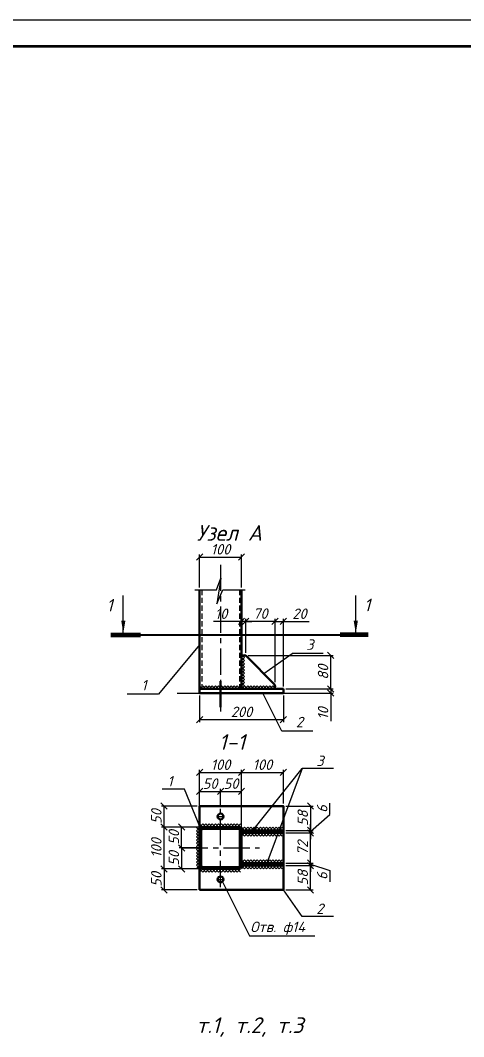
# Model space of a CAD drawing. Header units: millimetres. Extents: x 10124 to 8132345, y -95635 to 1386204.
# Drawn here: x 168236 to 170355, y 58888 to 63740 of the extents above; entities that cross this region are included whole.
import ezdxf
from ezdxf.enums import TextEntityAlignment as Align

# ---------------------------------------------------------------- set-up
doc = ezdxf.new("R2010")
doc.units = ezdxf.units.MM
doc.linetypes.add('01_base$0$DASHED2', pattern=[0.375, 0.25, -0.125])
doc.linetypes.add('CENTER', pattern=[2, 1.25, -0.25, 0.25, -0.25])
doc.layers.get('DEFPOINTS').update_dxf_attribs({"color": 1})
for name, color, linetype, lineweight in [('013', 7, 'Continuous', 13), ('030', 7, 'Continuous', 30), ('Размер', 140, 'Continuous', 13), ('Разрезы', 54, 'Continuous', 20)]:
    doc.layers.add(name, color=color, linetype=linetype, lineweight=lineweight)
doc.layers.add('ФВ-5', color=7, linetype='Continuous')
doc.styles.add('10', font='isocpeui.ttf', dxfattribs={"height": 25})
doc.styles.add('100', font='isocpeui.ttf', dxfattribs={"height": 250})
doc.styles.add('20', font='isocpeui.ttf', dxfattribs={"height": 50})
doc.styles.add('GOST', font='isocpeur.TTF')
doc.dimstyles.new('0.5', dxfattribs={"dimtxt": 250, "dimasz": 120, "dimexe": 50, "dimexo": 50, "dimgap": 50, "dimtad": 1, "dimlfac": 0.5, "dimtxsty": '100', "dimblk": 'OBLIQUE', "dimcen": 2.5, "dimclrt": 1, "dimadec": 0, "dimazin": 0, "dimtfac": 1, "dimtmove": 0, "dimatfit": 3, "dimfxl": 1, "dimlwd": 15, "dimlwe": 15, "dimarcsym": 0})

# ---------------------------------------------------------------- blocks, each defined once
blk = doc.blocks.new('*U2294')
at = {"color": 44, "lineweight": 20, "ltscale": 10}
blk.add_line((420, 297), (0, 297), dxfattribs=at)
at = {"color": 137, "lineweight": 35, "ltscale": 10}
blk.add_line((415, 292), (20, 292), dxfattribs=at)
at = {"color": 44, "lineweight": 13, "style": 'GOST', "oblique": 10, "width": 0.8}
for tag in ['ФОРМАТВЕРТ', 'ФОРМАТГОРИЗ']:
    blk.add_attdef(tag, (368.98, 1.6), '', height=2, dxfattribs=at)
blk = doc.blocks.new('_OBLIQUE')
at = {"color": 0, "linetype": 'ByBlock'}
blk.add_line((-0.5, -0.5), (0.5, 0.5), dxfattribs=at)
blk = doc.blocks.new('*D2267')
at = {"layer": '013', "color": 0, "lineweight": 15, "ltscale": 100, "transparency": 16777216}
for p, q in [((169093.3, 61033.3), (169093.3, 61190.1)), ((169293.3, 61033.3), (169293.3, 61190.1)), ((169093.3, 61178.1), (169293.3, 61178.1))]:
    blk.add_line(p, q, dxfattribs=at)
at = {"layer": 'DEFPOINTS', "color": 0, "ltscale": 100, "transparency": 16777216}
for p in [(169293.3, 61178.1), (169093.3, 61021.3), (169293.3, 61021.3)]:
    blk.add_point(p, dxfattribs=at)
at = {"layer": '013', "color": 0, "lineweight": 15, "ltscale": 100, "transparency": 16777216, "xscale": 30, "yscale": 30, "zscale": 30, "rotation": 180}
blk.add_blockref('_OBLIQUE', (169093.3, 61178.1), dxfattribs=at)
at = {"layer": '013', "color": 0, "lineweight": 15, "ltscale": 100, "transparency": 16777216, "xscale": 30, "yscale": 30, "zscale": 30}
blk.add_blockref('_OBLIQUE', (169293.3, 61178.1), dxfattribs=at)
at = {"layer": '013', "color": 1, "ltscale": 100, "transparency": 16777216, "insert": (169193.3, 61215.1), "char_height": 50, "attachment_point": 5, "style": '20'}
blk.add_mtext('100', dxfattribs=at)
blk = doc.blocks.new('*U2268')
at = {"layer": 'DEFPOINTS'}
blk.add_line((0, 0), (47.72, 0), dxfattribs=at)
at = {"layer": 'Разрезы', "color": 0, "lineweight": 60}
for p, q in [((-7.07, 0), (0, 0)), ((54.47, 0), (47.72, 0))]:
    blk.add_line(p, q, dxfattribs=at)
at = {"layer": 'Разрезы', "color": 0}
for p, q in [((-4.07, -0.35), (-4.07, -9.4)), ((51.47, -0.35), (51.47, -9.4))]:
    blk.add_line(p, q, dxfattribs=at)
for points in [[(-4.07, -0.35), (-3.57, -3.35), (-4.57, -3.35)], [(51.47, -0.35), (50.97, -3.35), (51.98, -3.35)]]:
    blk.add_solid(points, dxfattribs=at)
at = {"layer": 'Разрезы', "color": 0, "style": '100'}
for tag, p in [('1', (-7.34, -7.05)), ('2', (54.2, -7.11))]:
    blk.add_attdef(tag, text='', height=3, dxfattribs=at).set_placement(p, align=Align.MIDDLE_CENTER)
blk = doc.blocks.new('*U2270')
for points in [[(-42, -50), (42, -50, 0.414214), (50, -42), (50, 42, 0.414214), (42, 50), (-42, 50, 0.414214), (-50, 42), (-50, -42, 0.414214)], [(-42, -46), (42, -46, 0.414214), (46, -42), (46, 42, 0.414214), (42, 46), (-42, 46, 0.414214), (-46, 42), (-46, -42, 0.414214)]]:
    blk.add_lwpolyline(points, format="xyb", close=True)
blk = doc.blocks.new('*D2273')
at = {"layer": '013', "color": 0, "lineweight": 15, "ltscale": 100, "transparency": 16777216}
for p, q in [((169093.3, 59885.3), (169093.3, 60161.9)), ((169093.3, 60149.9), (169293.3, 60149.9)), ((169293.3, 59885.3), (169293.3, 60161.9))]:
    blk.add_line(p, q, dxfattribs=at)
at = {"layer": 'DEFPOINTS', "color": 0, "ltscale": 100, "transparency": 16777216}
for p in [(169293.3, 60149.9), (169093.3, 59873.3), (169293.3, 59873.3)]:
    blk.add_point(p, dxfattribs=at)
at = {"layer": '013', "color": 0, "lineweight": 15, "ltscale": 100, "transparency": 16777216, "xscale": 30, "yscale": 30, "zscale": 30, "rotation": 180}
blk.add_blockref('_OBLIQUE', (169093.3, 60149.9), dxfattribs=at)
at = {"layer": '013', "color": 0, "lineweight": 15, "ltscale": 100, "transparency": 16777216, "xscale": 30, "yscale": 30, "zscale": 30}
blk.add_blockref('_OBLIQUE', (169293.3, 60149.9), dxfattribs=at)
at = {"layer": '013', "color": 1, "ltscale": 100, "transparency": 16777216, "insert": (169193.3, 60186.9), "char_height": 50, "attachment_point": 5, "style": '20'}
blk.add_mtext('100', dxfattribs=at)
blk = doc.blocks.new('*D2274')
at = {"layer": '013', "color": 0, "lineweight": 15, "ltscale": 100, "transparency": 16777216}
for p, q in [((169097.3, 59889.3), (168911.3, 59889.3)), ((168923.3, 59689.3), (168923.3, 59889.3)), ((169100.1, 59689.3), (168911.3, 59689.3))]:
    blk.add_line(p, q, dxfattribs=at)
at = {"layer": 'DEFPOINTS', "color": 0, "ltscale": 100, "transparency": 16777216}
for p in [(168923.3, 59889.3), (169109.3, 59889.3), (169112.1, 59689.3)]:
    blk.add_point(p, dxfattribs=at)
at = {"layer": '013', "color": 0, "lineweight": 15, "ltscale": 100, "transparency": 16777216, "xscale": 30, "yscale": 30, "zscale": 30}
for p, rotation in [((168923.3, 59889.3), 90), ((168923.3, 59689.3), 270)]:
    blk.add_blockref('_OBLIQUE', p, dxfattribs=dict(at, rotation=rotation))
at = {"layer": '013', "color": 1, "ltscale": 100, "transparency": 16777216, "insert": (168886.3, 59789.3), "char_height": 50, "attachment_point": 5, "rotation": 90, "style": '20'}
blk.add_mtext('100', dxfattribs=at)
blk = doc.blocks.new('*D2275')
at = {"layer": '013', "color": 0, "lineweight": 15, "ltscale": 100, "transparency": 16777216}
for p, q in [((169081.3, 59789.3), (168995.2, 59789.3)), ((169007.2, 59789.3), (169007.2, 59689.3)), ((169100.1, 59689.3), (168995.2, 59689.3))]:
    blk.add_line(p, q, dxfattribs=at)
at = {"layer": 'DEFPOINTS', "color": 0, "ltscale": 100, "transparency": 16777216}
for p in [(169093.3, 59789.3), (169007.2, 59689.3), (169112.1, 59689.3)]:
    blk.add_point(p, dxfattribs=at)
at = {"layer": '013', "color": 0, "lineweight": 15, "ltscale": 100, "transparency": 16777216, "xscale": 30, "yscale": 30, "zscale": 30}
for p, rotation in [((169007.2, 59789.3), 90), ((169007.2, 59689.3), 270)]:
    blk.add_blockref('_OBLIQUE', p, dxfattribs=dict(at, rotation=rotation))
at = {"layer": '013', "color": 1, "ltscale": 100, "transparency": 16777216, "insert": (168970.2, 59739.3), "char_height": 50, "attachment_point": 5, "rotation": 90, "style": '20'}
blk.add_mtext('50', dxfattribs=at)
blk = doc.blocks.new('*D2276')
at = {"layer": '013', "color": 0, "lineweight": 15, "ltscale": 100, "transparency": 16777216}
for p, q in [((169100.1, 59889.3), (168995.2, 59889.3)), ((169007.2, 59789.3), (169007.2, 59889.3)), ((169081.3, 59789.3), (168995.2, 59789.3))]:
    blk.add_line(p, q, dxfattribs=at)
at = {"layer": 'DEFPOINTS', "color": 0, "ltscale": 100, "transparency": 16777216}
for p in [(169007.2, 59889.3), (169112.1, 59889.3), (169093.3, 59789.3)]:
    blk.add_point(p, dxfattribs=at)
at = {"layer": '013', "color": 0, "lineweight": 15, "ltscale": 100, "transparency": 16777216, "xscale": 30, "yscale": 30, "zscale": 30}
for p, rotation in [((169007.2, 59889.3), 90), ((169007.2, 59789.3), 270)]:
    blk.add_blockref('_OBLIQUE', p, dxfattribs=dict(at, rotation=rotation))
at = {"layer": '013', "color": 1, "ltscale": 100, "transparency": 16777216, "insert": (168970.2, 59839.3), "char_height": 50, "attachment_point": 5, "rotation": 90, "style": '20'}
blk.add_mtext('50', dxfattribs=at)
blk = doc.blocks.new('*D2277')
at = {"layer": '013', "color": 0, "lineweight": 15, "ltscale": 100, "transparency": 16777216}
for p, q in [((169093.3, 59885.3), (169093.3, 60071.5)), ((169193.3, 59988.3), (169193.3, 60071.5)), ((169093.3, 60059.5), (169193.3, 60059.5))]:
    blk.add_line(p, q, dxfattribs=at)
at = {"layer": 'DEFPOINTS', "color": 0, "ltscale": 100, "transparency": 16777216}
for p in [(169193.3, 60059.5), (169193.3, 59976.3), (169093.3, 59873.3)]:
    blk.add_point(p, dxfattribs=at)
at = {"layer": '013', "color": 0, "lineweight": 15, "ltscale": 100, "transparency": 16777216, "xscale": 30, "yscale": 30, "zscale": 30, "rotation": 180}
blk.add_blockref('_OBLIQUE', (169093.3, 60059.5), dxfattribs=at)
at = {"layer": '013', "color": 0, "lineweight": 15, "ltscale": 100, "transparency": 16777216, "xscale": 30, "yscale": 30, "zscale": 30}
blk.add_blockref('_OBLIQUE', (169193.3, 60059.5), dxfattribs=at)
at = {"layer": '013', "color": 1, "ltscale": 100, "transparency": 16777216, "insert": (169143.3, 60096.5), "char_height": 50, "attachment_point": 5, "style": '20'}
blk.add_mtext('50', dxfattribs=at)
blk = doc.blocks.new('*D2278')
at = {"layer": '013', "color": 0, "lineweight": 15, "ltscale": 100, "transparency": 16777216}
for p, q in [((169193.3, 59988.3), (169193.3, 60071.5)), ((169293.3, 59885.3), (169293.3, 60071.5)), ((169193.3, 60059.5), (169293.3, 60059.5))]:
    blk.add_line(p, q, dxfattribs=at)
at = {"layer": 'DEFPOINTS', "color": 0, "ltscale": 100, "transparency": 16777216}
for p in [(169293.3, 60059.5), (169193.3, 59976.3), (169293.3, 59873.3)]:
    blk.add_point(p, dxfattribs=at)
at = {"layer": '013', "color": 0, "lineweight": 15, "ltscale": 100, "transparency": 16777216, "xscale": 30, "yscale": 30, "zscale": 30, "rotation": 180}
blk.add_blockref('_OBLIQUE', (169193.3, 60059.5), dxfattribs=at)
at = {"layer": '013', "color": 0, "lineweight": 15, "ltscale": 100, "transparency": 16777216, "xscale": 30, "yscale": 30, "zscale": 30}
blk.add_blockref('_OBLIQUE', (169293.3, 60059.5), dxfattribs=at)
at = {"layer": '013', "color": 1, "ltscale": 100, "transparency": 16777216, "insert": (169243.3, 60096.5), "char_height": 50, "attachment_point": 5, "style": '20'}
blk.add_mtext('50', dxfattribs=at)
blk = doc.blocks.new('*D2279')
at = {"layer": '013', "color": 0, "lineweight": 15, "ltscale": 100, "transparency": 16777216}
for p, q in [((169097.3, 59689.3), (168911.3, 59689.3)), ((168923.3, 59689.3), (168923.3, 59589.3)), ((169081.3, 59589.3), (168911.3, 59589.3))]:
    blk.add_line(p, q, dxfattribs=at)
at = {"layer": 'DEFPOINTS', "color": 0, "ltscale": 100, "transparency": 16777216}
for p in [(169109.3, 59689.3), (168923.3, 59589.3), (169093.3, 59589.3)]:
    blk.add_point(p, dxfattribs=at)
at = {"layer": '013', "color": 0, "lineweight": 15, "ltscale": 100, "transparency": 16777216, "xscale": 30, "yscale": 30, "zscale": 30}
for p, rotation in [((168923.3, 59689.3), 90), ((168923.3, 59589.3), 270)]:
    blk.add_blockref('_OBLIQUE', p, dxfattribs=dict(at, rotation=rotation))
at = {"layer": '013', "color": 1, "ltscale": 100, "transparency": 16777216, "insert": (168886.3, 59639.3), "char_height": 50, "attachment_point": 5, "rotation": 90, "style": '20'}
blk.add_mtext('50', dxfattribs=at)
blk = doc.blocks.new('*D2280')
at = {"layer": '013', "color": 0, "lineweight": 15, "ltscale": 100, "transparency": 16777216}
for p, q in [((169081.3, 59989.3), (168911.3, 59989.3)), ((168923.3, 59889.3), (168923.3, 59989.3)), ((169097.3, 59889.3), (168911.3, 59889.3))]:
    blk.add_line(p, q, dxfattribs=at)
at = {"layer": 'DEFPOINTS', "color": 0, "ltscale": 100, "transparency": 16777216}
for p in [(168923.3, 59989.3), (169093.3, 59989.3), (169109.3, 59889.3)]:
    blk.add_point(p, dxfattribs=at)
at = {"layer": '013', "color": 0, "lineweight": 15, "ltscale": 100, "transparency": 16777216, "xscale": 30, "yscale": 30, "zscale": 30}
for p, rotation in [((168923.3, 59989.3), 90), ((168923.3, 59889.3), 270)]:
    blk.add_blockref('_OBLIQUE', p, dxfattribs=dict(at, rotation=rotation))
at = {"layer": '013', "color": 1, "ltscale": 100, "transparency": 16777216, "insert": (168886.3, 59939.3), "char_height": 50, "attachment_point": 5, "rotation": 90, "style": '20'}
blk.add_mtext('50', dxfattribs=at)
blk = doc.blocks.new('*D2281')
at = {"layer": '013', "color": 0, "lineweight": 15, "ltscale": 100, "transparency": 16777216}
for p, q in [((169293.3, 59885.3), (169293.3, 60161.9)), ((169293.3, 60149.9), (169493.3, 60149.9)), ((169493.3, 60001.3), (169493.3, 60161.9))]:
    blk.add_line(p, q, dxfattribs=at)
at = {"layer": 'DEFPOINTS', "color": 0, "ltscale": 100, "transparency": 16777216}
for p in [(169493.3, 60149.9), (169493.3, 59989.3), (169293.3, 59873.3)]:
    blk.add_point(p, dxfattribs=at)
at = {"layer": '013', "color": 0, "lineweight": 15, "ltscale": 100, "transparency": 16777216, "xscale": 30, "yscale": 30, "zscale": 30, "rotation": 180}
blk.add_blockref('_OBLIQUE', (169293.3, 60149.9), dxfattribs=at)
at = {"layer": '013', "color": 0, "lineweight": 15, "ltscale": 100, "transparency": 16777216, "xscale": 30, "yscale": 30, "zscale": 30}
blk.add_blockref('_OBLIQUE', (169493.3, 60149.9), dxfattribs=at)
at = {"layer": '013', "color": 1, "ltscale": 100, "transparency": 16777216, "insert": (169393.3, 60186.9), "char_height": 50, "attachment_point": 5, "style": '20'}
blk.add_mtext('100', dxfattribs=at)
blk = doc.blocks.new('*D2283')
at = {"layer": '013', "color": 0, "lineweight": 15, "ltscale": 100, "transparency": 16777216}
for p, q in [((169093.3, 60516.6), (169093.3, 60389.9)), ((169493.3, 60516.6), (169493.3, 60389.9)), ((169093.3, 60401.9), (169493.3, 60401.9))]:
    blk.add_line(p, q, dxfattribs=at)
at = {"layer": 'DEFPOINTS', "color": 0, "ltscale": 100, "transparency": 16777216}
for p in [(169093.3, 60528.6), (169493.3, 60528.6), (169493.3, 60401.9)]:
    blk.add_point(p, dxfattribs=at)
at = {"layer": '013', "color": 0, "lineweight": 15, "ltscale": 100, "transparency": 16777216, "xscale": 30, "yscale": 30, "zscale": 30, "rotation": 180}
blk.add_blockref('_OBLIQUE', (169093.3, 60401.9), dxfattribs=at)
at = {"layer": '013', "color": 0, "lineweight": 15, "ltscale": 100, "transparency": 16777216, "xscale": 30, "yscale": 30, "zscale": 30}
blk.add_blockref('_OBLIQUE', (169493.3, 60401.9), dxfattribs=at)
at = {"layer": '013', "color": 1, "ltscale": 100, "transparency": 16777216, "insert": (169293.3, 60438.9), "char_height": 50, "attachment_point": 5, "style": '20'}
blk.add_mtext('200', dxfattribs=at)
blk = doc.blocks.new('*D2286')
at = {"layer": '013', "color": 0, "lineweight": 15, "ltscale": 100, "transparency": 16777216}
for p, q in [((169505.3, 59705.3), (169634.9, 59705.3)), ((169622.9, 59589.3), (169622.9, 59705.3)), ((169505.3, 59589.3), (169634.9, 59589.3))]:
    blk.add_line(p, q, dxfattribs=at)
at = {"layer": 'DEFPOINTS', "color": 0, "ltscale": 100, "transparency": 16777216}
for p in [(169493.3, 59705.3), (169622.9, 59705.3), (169493.3, 59589.3)]:
    blk.add_point(p, dxfattribs=at)
at = {"layer": '013', "color": 0, "lineweight": 15, "ltscale": 100, "transparency": 16777216, "xscale": 30, "yscale": 30, "zscale": 30}
for p, rotation in [((169622.9, 59705.3), 90), ((169622.9, 59589.3), 270)]:
    blk.add_blockref('_OBLIQUE', p, dxfattribs=dict(at, rotation=rotation))
at = {"layer": '013', "color": 1, "ltscale": 100, "transparency": 16777216, "insert": (169585.9, 59647.3), "char_height": 50, "attachment_point": 5, "rotation": 90, "style": '20'}
blk.add_mtext('58', dxfattribs=at)
blk = doc.blocks.new('*D2287')
at = {"layer": '013', "color": 0, "lineweight": 15, "ltscale": 100, "transparency": 16777216}
for p, q in [((169622.9, 59717.3), (169622.9, 59747.3)), ((169505.3, 59717.3), (169634.9, 59717.3)), ((169505.3, 59705.3), (169634.9, 59705.3)), ((169622.9, 59705.3), (169622.9, 59717.3)), ((169622.9, 59705.3), (169622.9, 59717.3)), ((169622.9, 59711.3), (169715.6, 59682.4)), ((169622.9, 59705.3), (169622.9, 59675.3)), ((169715.6, 59682.4), (169715.6, 59628.2))]:
    blk.add_line(p, q, dxfattribs=at)
at = {"layer": 'DEFPOINTS', "color": 0, "ltscale": 100, "transparency": 16777216}
for p in [(169493.3, 59717.3), (169493.3, 59705.3), (169622.9, 59717.3)]:
    blk.add_point(p, dxfattribs=at)
at = {"layer": '013', "color": 0, "lineweight": 15, "ltscale": 100, "transparency": 16777216, "xscale": 30, "yscale": 30, "zscale": 30}
for p, rotation in [((169622.9, 59717.3), 270), ((169622.9, 59705.3), 90)]:
    blk.add_blockref('_OBLIQUE', p, dxfattribs=dict(at, rotation=rotation))
at = {"layer": '013', "color": 1, "ltscale": 100, "transparency": 16777216, "insert": (169678.6, 59655.3), "char_height": 50, "attachment_point": 5, "rotation": 90, "style": '20'}
blk.add_mtext('6', dxfattribs=at)
blk = doc.blocks.new('*D2288')
at = {"layer": '013', "color": 0, "lineweight": 15, "ltscale": 100, "transparency": 16777216}
for p, q in [((169505.3, 59861.3), (169634.9, 59861.3)), ((169622.9, 59717.3), (169622.9, 59861.3)), ((169505.3, 59717.3), (169634.9, 59717.3))]:
    blk.add_line(p, q, dxfattribs=at)
at = {"layer": 'DEFPOINTS', "color": 0, "ltscale": 100, "transparency": 16777216}
for p in [(169493.3, 59861.3), (169622.9, 59861.3), (169493.3, 59717.3)]:
    blk.add_point(p, dxfattribs=at)
at = {"layer": '013', "color": 0, "lineweight": 15, "ltscale": 100, "transparency": 16777216, "xscale": 30, "yscale": 30, "zscale": 30}
for p, rotation in [((169622.9, 59861.3), 90), ((169622.9, 59717.3), 270)]:
    blk.add_blockref('_OBLIQUE', p, dxfattribs=dict(at, rotation=rotation))
at = {"layer": '013', "color": 1, "ltscale": 100, "transparency": 16777216, "insert": (169585.5, 59789.3), "char_height": 50, "attachment_point": 5, "rotation": 90, "style": '20'}
blk.add_mtext('72', dxfattribs=at)
blk = doc.blocks.new('*D2290')
at = {"layer": '013', "color": 0, "lineweight": 15, "ltscale": 100, "transparency": 16777216}
for p, q in [((169505.3, 59989.3), (169634.9, 59989.3)), ((169622.9, 59989.3), (169622.9, 59873.3)), ((169505.3, 59873.3), (169634.9, 59873.3))]:
    blk.add_line(p, q, dxfattribs=at)
at = {"layer": 'DEFPOINTS', "color": 0, "ltscale": 100, "transparency": 16777216}
for p in [(169493.3, 59989.3), (169493.3, 59873.3), (169622.9, 59873.3)]:
    blk.add_point(p, dxfattribs=at)
at = {"layer": '013', "color": 0, "lineweight": 15, "ltscale": 100, "transparency": 16777216, "xscale": 30, "yscale": 30, "zscale": 30}
for p, rotation in [((169622.9, 59989.3), 90), ((169622.9, 59873.3), 270)]:
    blk.add_blockref('_OBLIQUE', p, dxfattribs=dict(at, rotation=rotation))
at = {"layer": '013', "color": 1, "ltscale": 100, "transparency": 16777216, "insert": (169585.9, 59931.3), "char_height": 50, "attachment_point": 5, "rotation": 90, "style": '20'}
blk.add_mtext('58', dxfattribs=at)
blk = doc.blocks.new('*D2289')
at = {"layer": '013', "color": 0, "lineweight": 15, "ltscale": 100, "transparency": 16777216}
for p, q in [((169715.6, 59948.4), (169715.6, 60002.7)), ((169622.9, 59867.3), (169715.6, 59948.4)), ((169505.3, 59873.3), (169634.9, 59873.3)), ((169622.9, 59873.3), (169622.9, 59903.3)), ((169622.9, 59873.3), (169622.9, 59861.3)), ((169622.9, 59873.3), (169622.9, 59861.3)), ((169505.3, 59861.3), (169634.9, 59861.3)), ((169622.9, 59861.3), (169622.9, 59831.3))]:
    blk.add_line(p, q, dxfattribs=at)
at = {"layer": 'DEFPOINTS', "color": 0, "ltscale": 100, "transparency": 16777216}
for p in [(169493.3, 59873.3), (169493.3, 59861.3), (169622.9, 59861.3)]:
    blk.add_point(p, dxfattribs=at)
at = {"layer": '013', "color": 0, "lineweight": 15, "ltscale": 100, "transparency": 16777216, "xscale": 30, "yscale": 30, "zscale": 30}
for p, rotation in [((169622.9, 59873.3), 270), ((169622.9, 59861.3), 90)]:
    blk.add_blockref('_OBLIQUE', p, dxfattribs=dict(at, rotation=rotation))
at = {"layer": '013', "color": 1, "ltscale": 100, "transparency": 16777216, "insert": (169678.6, 59975.5), "char_height": 50, "attachment_point": 5, "rotation": 90, "style": '20'}
blk.add_mtext('6', dxfattribs=at)
blk = doc.blocks.new('*D2297')
at = {"layer": '013', "color": 0, "lineweight": 15, "ltscale": 100, "transparency": 16777216}
for p, q in [((169453.3, 60580.6), (169453.3, 60882.6)), ((169453.3, 60870.6), (169493.3, 60870.6)), ((169493.3, 60560.6), (169493.3, 60882.6)), ((169493.3, 60870.6), (169617.2, 60870.6))]:
    blk.add_line(p, q, dxfattribs=at)
at = {"layer": 'DEFPOINTS', "color": 0, "ltscale": 100, "transparency": 16777216}
for p in [(169453.3, 60870.6), (169453.3, 60568.6), (169493.3, 60548.6)]:
    blk.add_point(p, dxfattribs=at)
at = {"layer": '013', "color": 0, "lineweight": 15, "ltscale": 100, "transparency": 16777216, "xscale": 30, "yscale": 30, "zscale": 30, "rotation": 180}
blk.add_blockref('_OBLIQUE', (169453.3, 60870.6), dxfattribs=at)
at = {"layer": '013', "color": 0, "lineweight": 15, "ltscale": 100, "transparency": 16777216, "xscale": 30, "yscale": 30, "zscale": 30}
blk.add_blockref('_OBLIQUE', (169493.3, 60870.6), dxfattribs=at)
at = {"layer": '013', "color": 1, "ltscale": 100, "transparency": 16777216, "insert": (169570.3, 60907.6), "char_height": 50, "attachment_point": 5, "style": '20'}
blk.add_mtext('20', dxfattribs=at)
blk = doc.blocks.new('*D2298')
at = {"layer": '013', "color": 0, "lineweight": 15, "ltscale": 100, "transparency": 16777216}
for p, q in [((169313.3, 60720.6), (169313.3, 60882.6)), ((169453.3, 60870.6), (169313.3, 60870.6)), ((169453.3, 60580.6), (169453.3, 60882.6))]:
    blk.add_line(p, q, dxfattribs=at)
at = {"layer": 'DEFPOINTS', "color": 0, "ltscale": 100, "transparency": 16777216}
for p in [(169313.3, 60870.6), (169313.3, 60708.6), (169453.3, 60568.6)]:
    blk.add_point(p, dxfattribs=at)
at = {"layer": '013', "color": 0, "lineweight": 15, "ltscale": 100, "transparency": 16777216, "xscale": 30, "yscale": 30, "zscale": 30, "rotation": 180}
blk.add_blockref('_OBLIQUE', (169313.3, 60870.6), dxfattribs=at)
at = {"layer": '013', "color": 0, "lineweight": 15, "ltscale": 100, "transparency": 16777216, "xscale": 30, "yscale": 30, "zscale": 30}
blk.add_blockref('_OBLIQUE', (169453.3, 60870.6), dxfattribs=at)
at = {"layer": '013', "color": 1, "ltscale": 100, "transparency": 16777216, "insert": (169383.3, 60908), "char_height": 50, "attachment_point": 5, "style": '20'}
blk.add_mtext('70', dxfattribs=at)
blk = doc.blocks.new('*D2299')
at = {"layer": '013', "color": 0, "lineweight": 15, "ltscale": 100, "transparency": 16777216}
for p, q in [((169293.3, 60870.6), (169158.9, 60870.6)), ((169293.3, 60720.6), (169293.3, 60882.6)), ((169313.3, 60870.6), (169293.3, 60870.6)), ((169313.3, 60720.6), (169313.3, 60882.6)), ((169313.3, 60870.6), (169343.3, 60870.6))]:
    blk.add_line(p, q, dxfattribs=at)
at = {"layer": 'DEFPOINTS', "color": 0, "ltscale": 100, "transparency": 16777216}
for p in [(169293.3, 60870.6), (169293.3, 60708.6), (169313.3, 60708.6)]:
    blk.add_point(p, dxfattribs=at)
at = {"layer": '013', "color": 0, "lineweight": 15, "ltscale": 100, "transparency": 16777216, "xscale": 30, "yscale": 30, "zscale": 30}
blk.add_blockref('_OBLIQUE', (169293.3, 60870.6), dxfattribs=at)
at = {"layer": '013', "color": 0, "lineweight": 15, "ltscale": 100, "transparency": 16777216, "xscale": 30, "yscale": 30, "zscale": 30, "rotation": 180}
blk.add_blockref('_OBLIQUE', (169313.3, 60870.6), dxfattribs=at)
at = {"layer": '013', "color": 1, "ltscale": 100, "transparency": 16777216, "insert": (169196.1, 60907.6), "char_height": 50, "attachment_point": 5, "style": '20'}
blk.add_mtext('10', dxfattribs=at)
blk = doc.blocks.new('*D2300')
at = {"layer": '013', "color": 0, "lineweight": 15, "ltscale": 100, "transparency": 16777216}
for p, q in [((169719.9, 60548.6), (169719.9, 60578.6)), ((169505.3, 60548.6), (169731.9, 60548.6)), ((169505.3, 60528.6), (169731.9, 60528.6)), ((169719.9, 60548.6), (169719.9, 60528.6)), ((169719.9, 60528.6), (169719.9, 60394.3))]:
    blk.add_line(p, q, dxfattribs=at)
at = {"layer": 'DEFPOINTS', "color": 0, "ltscale": 100, "transparency": 16777216}
for p in [(169493.3, 60548.6), (169493.3, 60528.6), (169719.9, 60528.6)]:
    blk.add_point(p, dxfattribs=at)
at = {"layer": '013', "color": 0, "lineweight": 15, "ltscale": 100, "transparency": 16777216, "xscale": 30, "yscale": 30, "zscale": 30}
for p, rotation in [((169719.9, 60548.6), 270), ((169719.9, 60528.6), 90)]:
    blk.add_blockref('_OBLIQUE', p, dxfattribs=dict(at, rotation=rotation))
at = {"layer": '013', "color": 1, "ltscale": 100, "transparency": 16777216, "insert": (169682.9, 60431.4), "char_height": 50, "attachment_point": 5, "rotation": 90, "style": '20'}
blk.add_mtext('10', dxfattribs=at)
blk = doc.blocks.new('*D2336')
at = {"layer": '013', "color": 0, "lineweight": 15, "ltscale": 100, "transparency": 16777216}
for p, q in [((169325.3, 60708.6), (169731.9, 60708.6)), ((169719.9, 60548.6), (169719.9, 60708.6)), ((169505.3, 60548.6), (169731.9, 60548.6))]:
    blk.add_line(p, q, dxfattribs=at)
at = {"layer": 'DEFPOINTS', "color": 0, "ltscale": 100, "transparency": 16777216}
for p in [(169313.3, 60708.6), (169719.9, 60708.6), (169493.3, 60548.6)]:
    blk.add_point(p, dxfattribs=at)
at = {"layer": '013', "color": 0, "lineweight": 15, "ltscale": 100, "transparency": 16777216, "xscale": 30, "yscale": 30, "zscale": 30}
for p, rotation in [((169719.9, 60708.6), 90), ((169719.9, 60548.6), 270)]:
    blk.add_blockref('_OBLIQUE', p, dxfattribs=dict(at, rotation=rotation))
at = {"layer": '013', "color": 1, "ltscale": 100, "transparency": 16777216, "insert": (169682.9, 60628.6), "char_height": 50, "attachment_point": 5, "rotation": 90, "style": '20'}
blk.add_mtext('80', dxfattribs=at)

msp = doc.modelspace()

# ---------------------------------------------------------------- hatches: boundary and pattern name
at = {"layer": 'ФВ-5', "ltscale": 100}
h = msp.add_hatch(dxfattribs=at)
h.set_pattern_fill('ANSI31', color=256, scale=2)
h.set_pattern_definition([(45, (169093.2805, 59689.3147), (-4.49013, 4.49013), [])])
h.paths.add_polyline_path([(169101.28, 59873.315, -0.41421356), (169109.28, 59881.315), (169193.28, 59881.315), (169193.28, 59889.315), (169109.28, 59889.315, 0.41421356), (169093.28, 59873.315), (169093.28, 59789.315), (169101.28, 59789.315)])
h.paths.add_polyline_path([(169277.28, 59889.315), (169193.28, 59889.315), (169193.28, 59881.315), (169277.28, 59881.315, -0.41421356), (169285.28, 59873.315), (169285.28, 59789.315), (169293.28, 59789.315), (169293.28, 59873.315, 0.41421356)])
h.paths.add_polyline_path([(169101.28, 59789.315), (169093.28, 59789.315), (169093.28, 59705.315, 0.41421356), (169109.28, 59689.315), (169193.28, 59689.315), (169193.28, 59697.315), (169109.28, 59697.315, -0.41421356), (169101.28, 59705.315)])
h.paths.add_polyline_path([(169293.28, 59705.315), (169293.28, 59789.315), (169285.28, 59789.315), (169285.28, 59705.315, -0.41421356), (169277.28, 59697.315), (169193.28, 59697.315), (169193.28, 59689.315), (169277.28, 59689.315, 0.41421356)])

# ---------------------------------------------------------------- linework, layer by layer
at = {"layer": '013', "linetype": 'CENTER', "ltscale": 100}
for p, q in [((169193.28, 61141.434), (169193.28, 60441.201)), ((169193.28, 59602.305), (169193.28, 59976.324)), ((169176.605, 59939.315), (169209.956, 59939.315)), ((169007.784, 59789.315), (169378.777, 59789.315))]:
    msp.add_line(p, q, dxfattribs=at)
at = {"layer": '013', "ltscale": 100}
for p, q in [((169093.28, 60548.605), (169093.28, 61021.274)), ((169093.28, 60758.508), (168895.91, 60524.182)), ((169293.28, 60548.605), (169293.28, 60728.605)), ((169399.253, 60622.632), (169535.159, 60717.293)), ((169683.593, 60717.293), (169535.159, 60717.293)), ((168895.91, 60524.182), (168747.476, 60524.182)), ((168985.385, 60528.605), (169684.184, 60528.605)), ((169485.994, 60347.656), (169395.674, 60528.605)), ((169634.428, 60347.656), (169485.994, 60347.656)), ((169346.654, 59873.315), (169583.601, 60168.244)), ((169583.601, 60168.244), (169413.583, 59717.315)), ((169732.035, 60168.244), (169583.601, 60168.244)), ((169020.187, 60070.687), (168913.714, 60070.687)), ((169097.967, 59884.628), (169020.187, 60070.687)), ((169176.605, 59639.315), (169209.956, 59639.315)), ((169201.998, 59628.36), (169331.872, 59369.773)), ((169583.601, 59461.947), (169493.28, 59589.315)), ((169732.035, 59461.947), (169583.601, 59461.947)), ((169331.872, 59369.773), (169644.152, 59369.773))]:
    msp.add_line(p, q, dxfattribs=at)
at = {"layer": '013', "linetype": '01_base$0$DASHED2', "ltscale": 100}
for p, q in [((169103.28, 61021.274), (169103.28, 60548.605)), ((169283.28, 61021.274), (169283.28, 60548.605))]:
    msp.add_line(p, q, dxfattribs=at)
at = {"layer": '013', "ltscale": 100}
for points in [[(169070.815, 61021.274), (169174.172, 61021.274), (169194.805, 61077.374), (169175.528, 60955.53), (169203.937, 61021.274), (169311.485, 61021.274)], [(169308.28, 60713.605), (169293.28, 60698.605)], [(169293.28, 60713.605), (169308.28, 60698.605)], [(169308.28, 60698.605), (169293.28, 60683.605)], [(169293.28, 60698.605), (169308.28, 60683.605)], [(169308.28, 60683.605), (169293.28, 60668.605)], [(169293.28, 60683.605), (169308.28, 60668.605)], [(169308.28, 60668.605), (169293.28, 60653.605)], [(169293.28, 60668.605), (169308.28, 60653.605)], [(169308.28, 60653.605), (169293.28, 60638.605)], [(169293.28, 60653.605), (169308.28, 60638.605)], [(169308.28, 60638.605), (169293.28, 60623.605)], [(169293.28, 60638.605), (169308.28, 60623.605)], [(169308.28, 60623.605), (169293.28, 60608.605)], [(169293.28, 60623.605), (169308.28, 60608.605)], [(169308.28, 60608.605), (169293.28, 60593.605)], [(169293.28, 60608.605), (169308.28, 60593.605)], [(169108.28, 60563.605), (169093.28, 60548.605)], [(169093.28, 60563.605), (169108.28, 60548.605)], [(169123.28, 60563.605), (169108.28, 60548.605)], [(169108.28, 60563.605), (169123.28, 60548.605)], [(169138.28, 60563.605), (169123.28, 60548.605)], [(169123.28, 60563.605), (169138.28, 60548.605)], [(169153.28, 60563.605), (169138.28, 60548.605)], [(169138.28, 60563.605), (169153.28, 60548.605)], [(169168.28, 60563.605), (169153.28, 60548.605)], [(169153.28, 60563.605), (169168.28, 60548.605)], [(169183.28, 60563.605), (169168.28, 60548.605)], [(169168.28, 60563.605), (169183.28, 60548.605)], [(169198.28, 60563.605), (169183.28, 60548.605)], [(169183.28, 60563.605), (169198.28, 60548.605)], [(169213.28, 60563.605), (169198.28, 60548.605)], [(169198.28, 60563.605), (169213.28, 60548.605)], [(169228.28, 60563.605), (169213.28, 60548.605)], [(169213.28, 60563.605), (169228.28, 60548.605)], [(169243.28, 60563.605), (169228.28, 60548.605)], [(169228.28, 60563.605), (169243.28, 60548.605)], [(169258.28, 60563.605), (169243.28, 60548.605)], [(169243.28, 60563.605), (169258.28, 60548.605)], [(169273.28, 60563.605), (169258.28, 60548.605)], [(169258.28, 60563.605), (169273.28, 60548.605)], [(169288.28, 60563.605), (169273.28, 60548.605)], [(169273.28, 60563.605), (169288.28, 60548.605)], [(169308.28, 60593.605), (169293.28, 60578.605)], [(169293.28, 60593.605), (169308.28, 60578.605)], [(169308.28, 60578.605), (169293.28, 60563.605)], [(169293.28, 60578.605), (169308.28, 60563.605)], [(169308.28, 60563.605), (169293.28, 60548.605)], [(169293.28, 60563.605), (169308.28, 60548.605)], [(169323.28, 60563.605), (169308.28, 60548.605)], [(169308.28, 60563.605), (169323.28, 60548.605)], [(169338.28, 60563.605), (169323.28, 60548.605)], [(169323.28, 60563.605), (169338.28, 60548.605)], [(169353.28, 60563.605), (169338.28, 60548.605)], [(169338.28, 60563.605), (169353.28, 60548.605)], [(169368.28, 60563.605), (169353.28, 60548.605)], [(169353.28, 60563.605), (169368.28, 60548.605)], [(169383.28, 60563.605), (169368.28, 60548.605)], [(169368.28, 60563.605), (169383.28, 60548.605)], [(169398.28, 60563.605), (169383.28, 60548.605)], [(169383.28, 60563.605), (169398.28, 60548.605)], [(169413.28, 60563.605), (169398.28, 60548.605)], [(169398.28, 60563.605), (169413.28, 60548.605)], [(169428.28, 60563.605), (169413.28, 60548.605)], [(169413.28, 60563.605), (169428.28, 60548.605)], [(169443.28, 60563.605), (169428.28, 60548.605)], [(169428.28, 60563.605), (169443.28, 60548.605)], [(169458.28, 60563.605), (169443.28, 60548.605)], [(169443.28, 60563.605), (169458.28, 60548.605)], [(169293.28, 60548.605), (169473.28, 60548.605)], [(169093.28, 59886.815), (169078.28, 59871.815)], [(169078.28, 59886.815), (169093.28, 59871.815)], [(169093.28, 59871.815), (169078.28, 59856.815)], [(169078.28, 59871.815), (169093.28, 59856.815)], [(169108.28, 59904.315), (169093.28, 59889.315)], [(169093.28, 59904.315), (169108.28, 59889.315)], [(169123.28, 59904.315), (169108.28, 59889.315)], [(169108.28, 59904.315), (169123.28, 59889.315)], [(169138.28, 59904.315), (169123.28, 59889.315)], [(169123.28, 59904.315), (169138.28, 59889.315)], [(169153.28, 59904.315), (169138.28, 59889.315)], [(169138.28, 59904.315), (169153.28, 59889.315)], [(169168.28, 59904.315), (169153.28, 59889.315)], [(169153.28, 59904.315), (169168.28, 59889.315)], [(169183.28, 59904.315), (169168.28, 59889.315)], [(169168.28, 59904.315), (169183.28, 59889.315)], [(169198.28, 59904.315), (169183.28, 59889.315)], [(169183.28, 59904.315), (169198.28, 59889.315)], [(169213.28, 59904.315), (169198.28, 59889.315)], [(169198.28, 59904.315), (169213.28, 59889.315)], [(169228.28, 59904.315), (169213.28, 59889.315)], [(169213.28, 59904.315), (169228.28, 59889.315)], [(169243.28, 59904.315), (169228.28, 59889.315)], [(169228.28, 59904.315), (169243.28, 59889.315)], [(169258.28, 59904.315), (169243.28, 59889.315)], [(169243.28, 59904.315), (169258.28, 59889.315)], [(169273.28, 59904.315), (169258.28, 59889.315)], [(169258.28, 59904.315), (169273.28, 59889.315)], [(169288.28, 59904.315), (169273.28, 59889.315)], [(169273.28, 59904.315), (169288.28, 59889.315)], [(169308.28, 59888.315), (169293.28, 59873.315)], [(169293.28, 59888.315), (169308.28, 59873.315)], [(169323.28, 59888.315), (169308.28, 59873.315)], [(169308.28, 59888.315), (169323.28, 59873.315)], [(169338.28, 59888.315), (169323.28, 59873.315)], [(169323.28, 59888.315), (169338.28, 59873.315)], [(169353.28, 59888.315), (169338.28, 59873.315)], [(169338.28, 59888.315), (169353.28, 59873.315)], [(169368.28, 59888.315), (169353.28, 59873.315)], [(169353.28, 59888.315), (169368.28, 59873.315)], [(169383.28, 59888.315), (169368.28, 59873.315)], [(169368.28, 59888.315), (169383.28, 59873.315)], [(169398.28, 59888.315), (169383.28, 59873.315)], [(169383.28, 59888.315), (169398.28, 59873.315)], [(169413.28, 59888.315), (169398.28, 59873.315)], [(169398.28, 59888.315), (169413.28, 59873.315)], [(169428.28, 59888.315), (169413.28, 59873.315)], [(169413.28, 59888.315), (169428.28, 59873.315)], [(169443.28, 59888.315), (169428.28, 59873.315)], [(169428.28, 59888.315), (169443.28, 59873.315)], [(169458.28, 59888.315), (169443.28, 59873.315)], [(169443.28, 59888.315), (169458.28, 59873.315)], [(169473.28, 59888.315), (169458.28, 59873.315)], [(169458.28, 59888.315), (169473.28, 59873.315)], [(169488.28, 59888.315), (169473.28, 59873.315)], [(169473.28, 59888.315), (169488.28, 59873.315)], [(169093.28, 59856.815), (169078.28, 59841.815)], [(169078.28, 59856.815), (169093.28, 59841.815)], [(169093.28, 59841.815), (169078.28, 59826.815)], [(169078.28, 59841.815), (169093.28, 59826.815)], [(169093.28, 59826.815), (169078.28, 59811.815)], [(169078.28, 59826.815), (169093.28, 59811.815)], [(169308.28, 59861.315), (169293.28, 59846.315)], [(169293.28, 59861.315), (169308.28, 59846.315)], [(169323.28, 59861.315), (169308.28, 59846.315)], [(169308.28, 59861.315), (169323.28, 59846.315)], [(169338.28, 59861.315), (169323.28, 59846.315)], [(169323.28, 59861.315), (169338.28, 59846.315)], [(169353.28, 59861.315), (169338.28, 59846.315)], [(169338.28, 59861.315), (169353.28, 59846.315)], [(169368.28, 59861.315), (169353.28, 59846.315)], [(169353.28, 59861.315), (169368.28, 59846.315)], [(169383.28, 59861.315), (169368.28, 59846.315)], [(169368.28, 59861.315), (169383.28, 59846.315)], [(169398.28, 59861.315), (169383.28, 59846.315)], [(169383.28, 59861.315), (169398.28, 59846.315)], [(169413.28, 59861.315), (169398.28, 59846.315)], [(169398.28, 59861.315), (169413.28, 59846.315)], [(169428.28, 59861.315), (169413.28, 59846.315)], [(169413.28, 59861.315), (169428.28, 59846.315)], [(169443.28, 59861.315), (169428.28, 59846.315)], [(169428.28, 59861.315), (169443.28, 59846.315)], [(169458.28, 59861.315), (169443.28, 59846.315)], [(169443.28, 59861.315), (169458.28, 59846.315)], [(169473.28, 59861.315), (169458.28, 59846.315)], [(169458.28, 59861.315), (169473.28, 59846.315)], [(169488.28, 59861.315), (169473.28, 59846.315)], [(169473.28, 59861.315), (169488.28, 59846.315)], [(169093.28, 59811.815), (169078.28, 59796.815)], [(169078.28, 59811.815), (169093.28, 59796.815)], [(169093.28, 59796.815), (169078.28, 59781.815)], [(169078.28, 59796.815), (169093.28, 59781.815)], [(169093.28, 59781.815), (169078.28, 59766.815)], [(169078.28, 59781.815), (169093.28, 59766.815)], [(169093.28, 59766.815), (169078.28, 59751.815)], [(169078.28, 59766.815), (169093.28, 59751.815)], [(169093.28, 59751.815), (169078.28, 59736.815)], [(169078.28, 59751.815), (169093.28, 59736.815)], [(169093.28, 59736.815), (169078.28, 59721.815)], [(169078.28, 59736.815), (169093.28, 59721.815)], [(169308.28, 59732.315), (169293.28, 59717.315)], [(169293.28, 59732.315), (169308.28, 59717.315)], [(169323.28, 59732.315), (169308.28, 59717.315)], [(169308.28, 59732.315), (169323.28, 59717.315)], [(169338.28, 59732.315), (169323.28, 59717.315)], [(169323.28, 59732.315), (169338.28, 59717.315)], [(169353.28, 59732.315), (169338.28, 59717.315)], [(169338.28, 59732.315), (169353.28, 59717.315)], [(169368.28, 59732.315), (169353.28, 59717.315)], [(169353.28, 59732.315), (169368.28, 59717.315)], [(169383.28, 59732.315), (169368.28, 59717.315)], [(169368.28, 59732.315), (169383.28, 59717.315)], [(169398.28, 59732.315), (169383.28, 59717.315)], [(169383.28, 59732.315), (169398.28, 59717.315)], [(169413.28, 59732.315), (169398.28, 59717.315)], [(169398.28, 59732.315), (169413.28, 59717.315)], [(169428.28, 59732.315), (169413.28, 59717.315)], [(169413.28, 59732.315), (169428.28, 59717.315)], [(169443.28, 59732.315), (169428.28, 59717.315)], [(169428.28, 59732.315), (169443.28, 59717.315)], [(169458.28, 59732.315), (169443.28, 59717.315)], [(169443.28, 59732.315), (169458.28, 59717.315)], [(169473.28, 59732.315), (169458.28, 59717.315)], [(169458.28, 59732.315), (169473.28, 59717.315)], [(169488.28, 59732.315), (169473.28, 59717.315)], [(169473.28, 59732.315), (169488.28, 59717.315)], [(169093.28, 59721.815), (169078.28, 59706.815)], [(169078.28, 59721.815), (169093.28, 59706.815)], [(169093.28, 59706.815), (169078.28, 59691.815)], [(169078.28, 59706.815), (169093.28, 59691.815)], [(169108.28, 59689.315), (169093.28, 59674.315)], [(169093.28, 59689.315), (169108.28, 59674.315)], [(169123.28, 59689.315), (169108.28, 59674.315)], [(169108.28, 59689.315), (169123.28, 59674.315)], [(169138.28, 59689.315), (169123.28, 59674.315)], [(169123.28, 59689.315), (169138.28, 59674.315)], [(169153.28, 59689.315), (169138.28, 59674.315)], [(169138.28, 59689.315), (169153.28, 59674.315)], [(169168.28, 59689.315), (169153.28, 59674.315)], [(169153.28, 59689.315), (169168.28, 59674.315)], [(169183.28, 59689.315), (169168.28, 59674.315)], [(169168.28, 59689.315), (169183.28, 59674.315)], [(169198.28, 59689.315), (169183.28, 59674.315)], [(169183.28, 59689.315), (169198.28, 59674.315)], [(169213.28, 59689.315), (169198.28, 59674.315)], [(169198.28, 59689.315), (169213.28, 59674.315)], [(169228.28, 59689.315), (169213.28, 59674.315)], [(169213.28, 59689.315), (169228.28, 59674.315)], [(169243.28, 59689.315), (169228.28, 59674.315)], [(169228.28, 59689.315), (169243.28, 59674.315)], [(169258.28, 59689.315), (169243.28, 59674.315)], [(169243.28, 59689.315), (169258.28, 59674.315)], [(169273.28, 59689.315), (169258.28, 59674.315)], [(169258.28, 59689.315), (169273.28, 59674.315)], [(169288.28, 59689.315), (169273.28, 59674.315)], [(169273.28, 59689.315), (169288.28, 59674.315)], [(169308.28, 59705.315), (169293.28, 59690.315)], [(169293.28, 59705.315), (169308.28, 59690.315)], [(169323.28, 59705.315), (169308.28, 59690.315)], [(169308.28, 59705.315), (169323.28, 59690.315)], [(169338.28, 59705.315), (169323.28, 59690.315)], [(169323.28, 59705.315), (169338.28, 59690.315)], [(169353.28, 59705.315), (169338.28, 59690.315)], [(169338.28, 59705.315), (169353.28, 59690.315)], [(169368.28, 59705.315), (169353.28, 59690.315)], [(169353.28, 59705.315), (169368.28, 59690.315)], [(169383.28, 59705.315), (169368.28, 59690.315)], [(169368.28, 59705.315), (169383.28, 59690.315)], [(169398.28, 59705.315), (169383.28, 59690.315)], [(169383.28, 59705.315), (169398.28, 59690.315)], [(169413.28, 59705.315), (169398.28, 59690.315)], [(169398.28, 59705.315), (169413.28, 59690.315)], [(169428.28, 59705.315), (169413.28, 59690.315)], [(169413.28, 59705.315), (169428.28, 59690.315)], [(169443.28, 59705.315), (169428.28, 59690.315)], [(169428.28, 59705.315), (169443.28, 59690.315)], [(169458.28, 59705.315), (169443.28, 59690.315)], [(169443.28, 59705.315), (169458.28, 59690.315)], [(169473.28, 59705.315), (169458.28, 59690.315)], [(169458.28, 59705.315), (169473.28, 59690.315)], [(169488.28, 59705.315), (169473.28, 59690.315)], [(169473.28, 59705.315), (169488.28, 59690.315)]]:
    msp.add_lwpolyline(points, dxfattribs=at)
at = {"layer": '030', "ltscale": 100}
for p, q in [((169093.28, 61021.274), (169093.28, 60548.605)), ((169293.28, 61021.274), (169293.28, 60548.605)), ((169293.28, 60708.605), (169313.28, 60708.605)), ((169313.28, 60708.605), (169453.28, 60568.605)), ((169193.28, 60585.448), (169193.28, 60461.503)), ((169453.28, 60548.605), (169453.28, 60568.605)), ((169493.28, 60548.605), (169093.28, 60548.605)), ((169093.28, 60528.605), (169093.28, 60548.605)), ((169093.28, 60528.605), (169493.28, 60528.605)), ((169493.28, 60528.605), (169493.28, 60548.605)), ((169293.28, 59873.315), (169493.28, 59873.315)), ((169453.28, 59873.315), (169453.28, 59861.315)), ((169493.28, 59861.315), (169293.28, 59861.315)), ((169493.28, 59717.315), (169293.28, 59717.315)), ((169293.28, 59705.315), (169493.28, 59705.315)), ((169453.28, 59705.315), (169453.28, 59717.315))]:
    msp.add_line(p, q, dxfattribs=at)
msp.add_lwpolyline([(169093.28, 59589.315), (169093.28, 59589.315), (169493.28, 59589.315), (169493.28, 59989.315), (169093.28, 59989.315), (169093.28, 59589.315)], dxfattribs=at)
for centre in [(169193.28, 59939.315), (169193.28, 59639.315)]:
    msp.add_circle(centre, 14, dxfattribs=at)

# ---------------------------------------------------------------- block references
at = {"xscale": 25, "yscale": 25, "zscale": 25}
msp.add_blockref('*U2294', (164783.367, 56315.306), dxfattribs=at)
at = {"layer": '030', "xscale": 2, "yscale": 2, "zscale": 2}
msp.add_blockref('*U2270', (169193.28, 59789.315), dxfattribs=at)
at = {"layer": 'Размер'}
ref = msp.add_blockref('*U2268', (168809.85, 60807.248), dxfattribs=dict(at, xscale=-20, yscale=20, zscale=20, rotation=180))
ref.add_attrib('1', '1', dxfattribs={"layer": 'Разрезы', "color": 0, "height": 60, "style": '100'}).set_placement((168663.104, 60948.304), align=Align.MIDDLE_CENTER)
ref.add_attrib('2', '1', dxfattribs={"layer": 'Разрезы', "color": 0, "height": 60, "style": '100'}).set_placement((169893.912, 60949.353), align=Align.MIDDLE_CENTER)

# ---------------------------------------------------------------- texts
at = {"color": 0, "style": '10'}
for s, p in [('3', (169602.549, 60735.109)), ('1', (168814.866, 60541.998)), ('2', (169553.384, 60365.472)), ('3', (169650.991, 60180.568)), ('1', (168939.143, 60083.011)), ('2', (169650.991, 59474.271)), ('Отв. ф14', (169335.103, 59387.589))]:
    msp.add_text(s, height=50, dxfattribs=at).set_placement(p)
at = {"color": 0, "lineweight": 9, "char_height": 75, "width": 2080.71577, "attachment_point": 5, "style": '10'}
for s, insert in [('Узел А', (169235.205, 61293.197)), ('1-1', (169247.638, 60295.146)), ('т.1, т.2, т.3', (169333.121, 58934.735))]:
    msp.add_mtext(s, dxfattribs=dict(at, insert=insert))

# ---------------------------------------------------------------- dimensions: what is measured, and where the dimension line sits
at = {"layer": '013', "ltscale": 100}
for base, p1, p2, picture, middle in [((169293.28, 61178.139), (169093.28, 61021.274), (169293.28, 61021.274), '*D2267', (169193.28, 61215.139)), ((169293.28, 60870.641), (169313.28, 60708.605), (169293.28, 60708.605), '*D2299', (169196.11, 60907.641)), ((169313.28, 60870.641), (169453.28, 60568.605), (169313.28, 60708.605), '*D2298', (169383.28, 60907.963)), ((169493.28, 60401.887), (169093.28, 60528.605), (169493.28, 60528.605), '*D2283', (169293.28, 60438.887)), ((169293.28, 60149.91), (169093.28, 59873.315), (169293.28, 59873.315), '*D2273', (169193.28, 60186.91)), ((169493.28, 60149.91), (169293.28, 59873.315), (169493.28, 59989.315), '*D2281', (169393.28, 60186.91)), ((169193.28, 60059.521), (169093.28, 59873.315), (169193.28, 59976.324), '*D2277', (169143.28, 60096.521)), ((169293.28, 60059.521), (169193.28, 59976.324), (169293.28, 59873.315), '*D2278', (169243.28, 60096.521))]:
    dim = msp.add_linear_dim(base=base, p1=p1, p2=p2, dimstyle='0.5', override={"dimasz": 30, "dimexe": 12, "dimexo": 12, "dimgap": 12, "dimtxsty": '20'}, dxfattribs=at)
    dim.commit()
    dim.dimension.update_dxf_attribs({"geometry": picture, "text_midpoint": middle})
dim = msp.add_linear_dim(base=(169453.28, 60870.641), p1=(169493.28, 60548.605), p2=(169453.28, 60568.605), dimstyle='0.5', override={"dimasz": 30, "dimexe": 12, "dimexo": 12, "dimgap": 12, "dimtxsty": '20'}, dxfattribs=at)
dim.commit()
dim.dimension.update_dxf_attribs({"geometry": '*D2297', "text_midpoint": (169570.262, 60870.641), "dimtype": 160})
for base, p1, p2, angle, picture, middle in [((169719.907, 60708.605), (169493.28, 60548.605), (169313.28, 60708.605), 90, '*D2336', (169682.907, 60628.605)), ((169719.907, 60528.605), (169493.28, 60548.605), (169493.28, 60528.605), 90, '*D2300', (169682.907, 60431.434)), ((168923.341, 59989.315), (169109.28, 59889.315), (169093.28, 59989.315), 270, '*D2280', (168886.341, 59939.315)), ((169622.871, 59873.315), (169493.28, 59989.315), (169493.28, 59873.315), 270, '*D2290', (169585.871, 59931.315)), ((168923.341, 59889.315), (169112.129, 59689.315), (169109.28, 59889.315), 90, '*D2274', (168886.341, 59789.315)), ((169007.203, 59889.315), (169093.28, 59789.315), (169112.129, 59889.315), 270, '*D2276', (168970.203, 59839.315)), ((169622.871, 59861.315), (169493.28, 59717.315), (169493.28, 59861.315), 90, '*D2288', (169585.549, 59789.315)), ((169007.203, 59689.315), (169093.28, 59789.315), (169112.129, 59689.315), 90, '*D2275', (168970.203, 59739.315)), ((168923.341, 59589.315), (169109.28, 59689.315), (169093.28, 59589.315), 90, '*D2279', (168886.341, 59639.315)), ((169622.871, 59705.315), (169493.28, 59589.315), (169493.28, 59705.315), 90, '*D2286', (169585.871, 59647.315))]:
    dim = msp.add_linear_dim(base=base, p1=p1, p2=p2, angle=angle, dimstyle='0.5', override={"dimasz": 30, "dimexe": 12, "dimexo": 12, "dimgap": 12, "dimtxsty": '20'}, dxfattribs=at)
    dim.commit()
    dim.dimension.update_dxf_attribs({"geometry": picture, "text_midpoint": middle})
for base, p1, p2, angle, picture, middle in [((169622.871, 59861.315), (169493.28, 59873.315), (169493.28, 59861.315), 270, '*D2289', (169715.554, 59960.428)), ((169622.871, 59717.315), (169493.28, 59705.315), (169493.28, 59717.315), 90, '*D2287', (169715.554, 59670.394))]:
    dim = msp.add_linear_dim(base=base, p1=p1, p2=p2, angle=angle, dimstyle='0.5', override={"dimasz": 30, "dimexe": 12, "dimexo": 12, "dimgap": 12, "dimtxsty": '20', "dimtmove": 1}, dxfattribs=at)
    dim.commit()
    dim.dimension.update_dxf_attribs({"geometry": picture, "text_midpoint": middle, "dimtype": 160})

doc.saveas('drawing.dxf')
